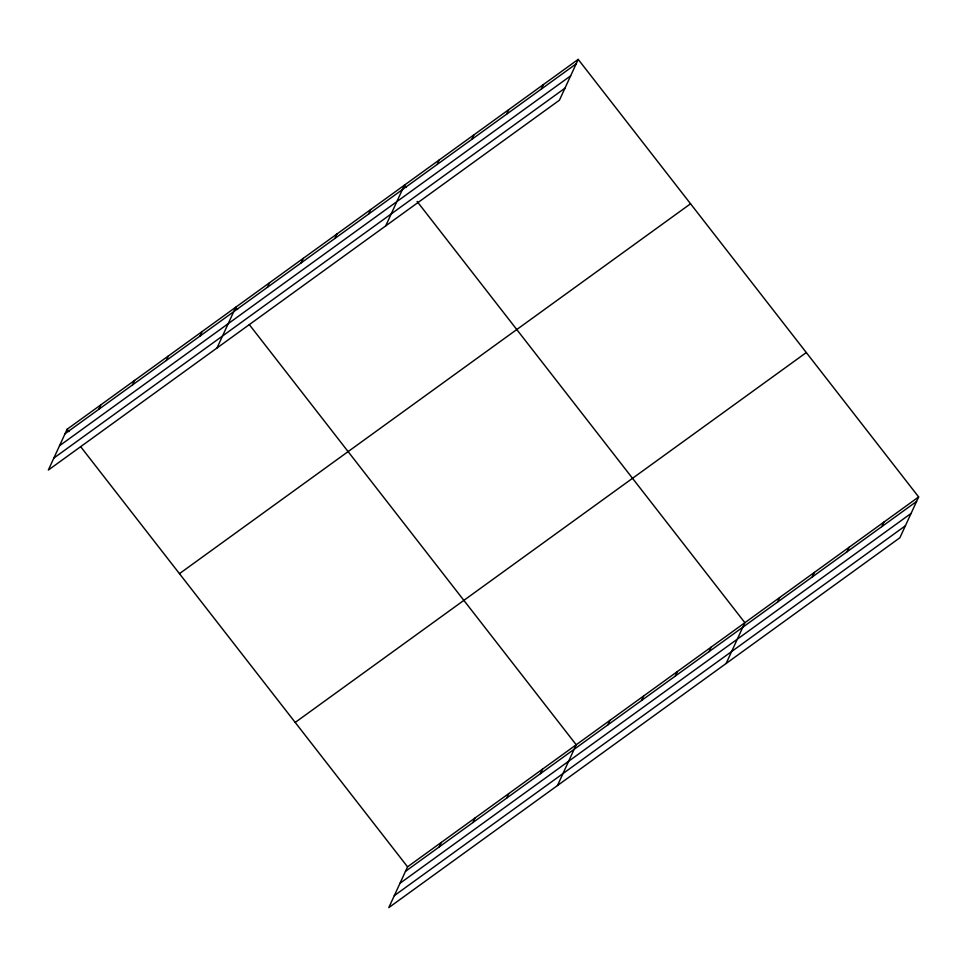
<?xml version="1.0" encoding="UTF-8"?>
<svg xmlns="http://www.w3.org/2000/svg" width="967" height="967" viewBox="0 0 967 967"><rect width="100%" height="100%" fill="white"/><g stroke="black" fill="none" stroke-linecap="round" stroke-linejoin="round"><path stroke-width="1.45" d="M578.206 59.386L67.11 429.263L48.35 470.047L559.446 100.169L578.206 59.386L918.65 496.953L899.89 537.737L388.794 907.614L407.554 866.831L918.65 496.953M98.767 409.355L100.834 404.847M132.503 384.939L134.57 380.442M166.239 360.522L168.306 356.025M199.964 336.117L202.03 331.621M217.007 347.987L235.767 307.204L237.58 309.537M267.436 287.296L269.503 282.787M301.16 262.879L303.227 258.382M334.896 238.462L336.963 233.966M368.632 214.058L370.699 209.561M385.676 225.927L404.424 185.144L406.237 187.477M437.12 164.487L439.187 159.99M471.872 139.345L473.939 134.836M506.623 114.191L508.69 109.694M541.375 89.037L543.442 84.54M439.211 846.923L441.29 842.426M472.948 822.506L475.015 818.009M506.684 798.101L508.751 793.605M540.42 773.685L542.487 769.188M557.463 785.555L576.211 744.771L249.353 324.67M607.88 724.863L609.947 720.367M641.617 700.446L643.684 695.95M675.341 676.042L677.408 671.545M709.077 651.625L711.144 647.128M726.12 663.495L744.88 622.712L417.115 201.45M777.565 602.066L779.632 597.57M812.316 576.912L814.383 572.416M847.068 551.758L849.147 547.262M881.831 526.604L883.898 522.107M65.031 433.76L576.127 63.882M59.531 445.739L570.627 75.861M53.862 458.068L564.958 88.19M179.451 573.661L690.547 203.783M295.201 722.434L806.297 352.556M405.487 871.34L916.583 501.462M399.975 883.306L911.071 513.429M394.306 895.647L905.402 525.77M67.11 429.263L68.923 431.596M80.696 446.73L407.554 866.831"/></g></svg>
